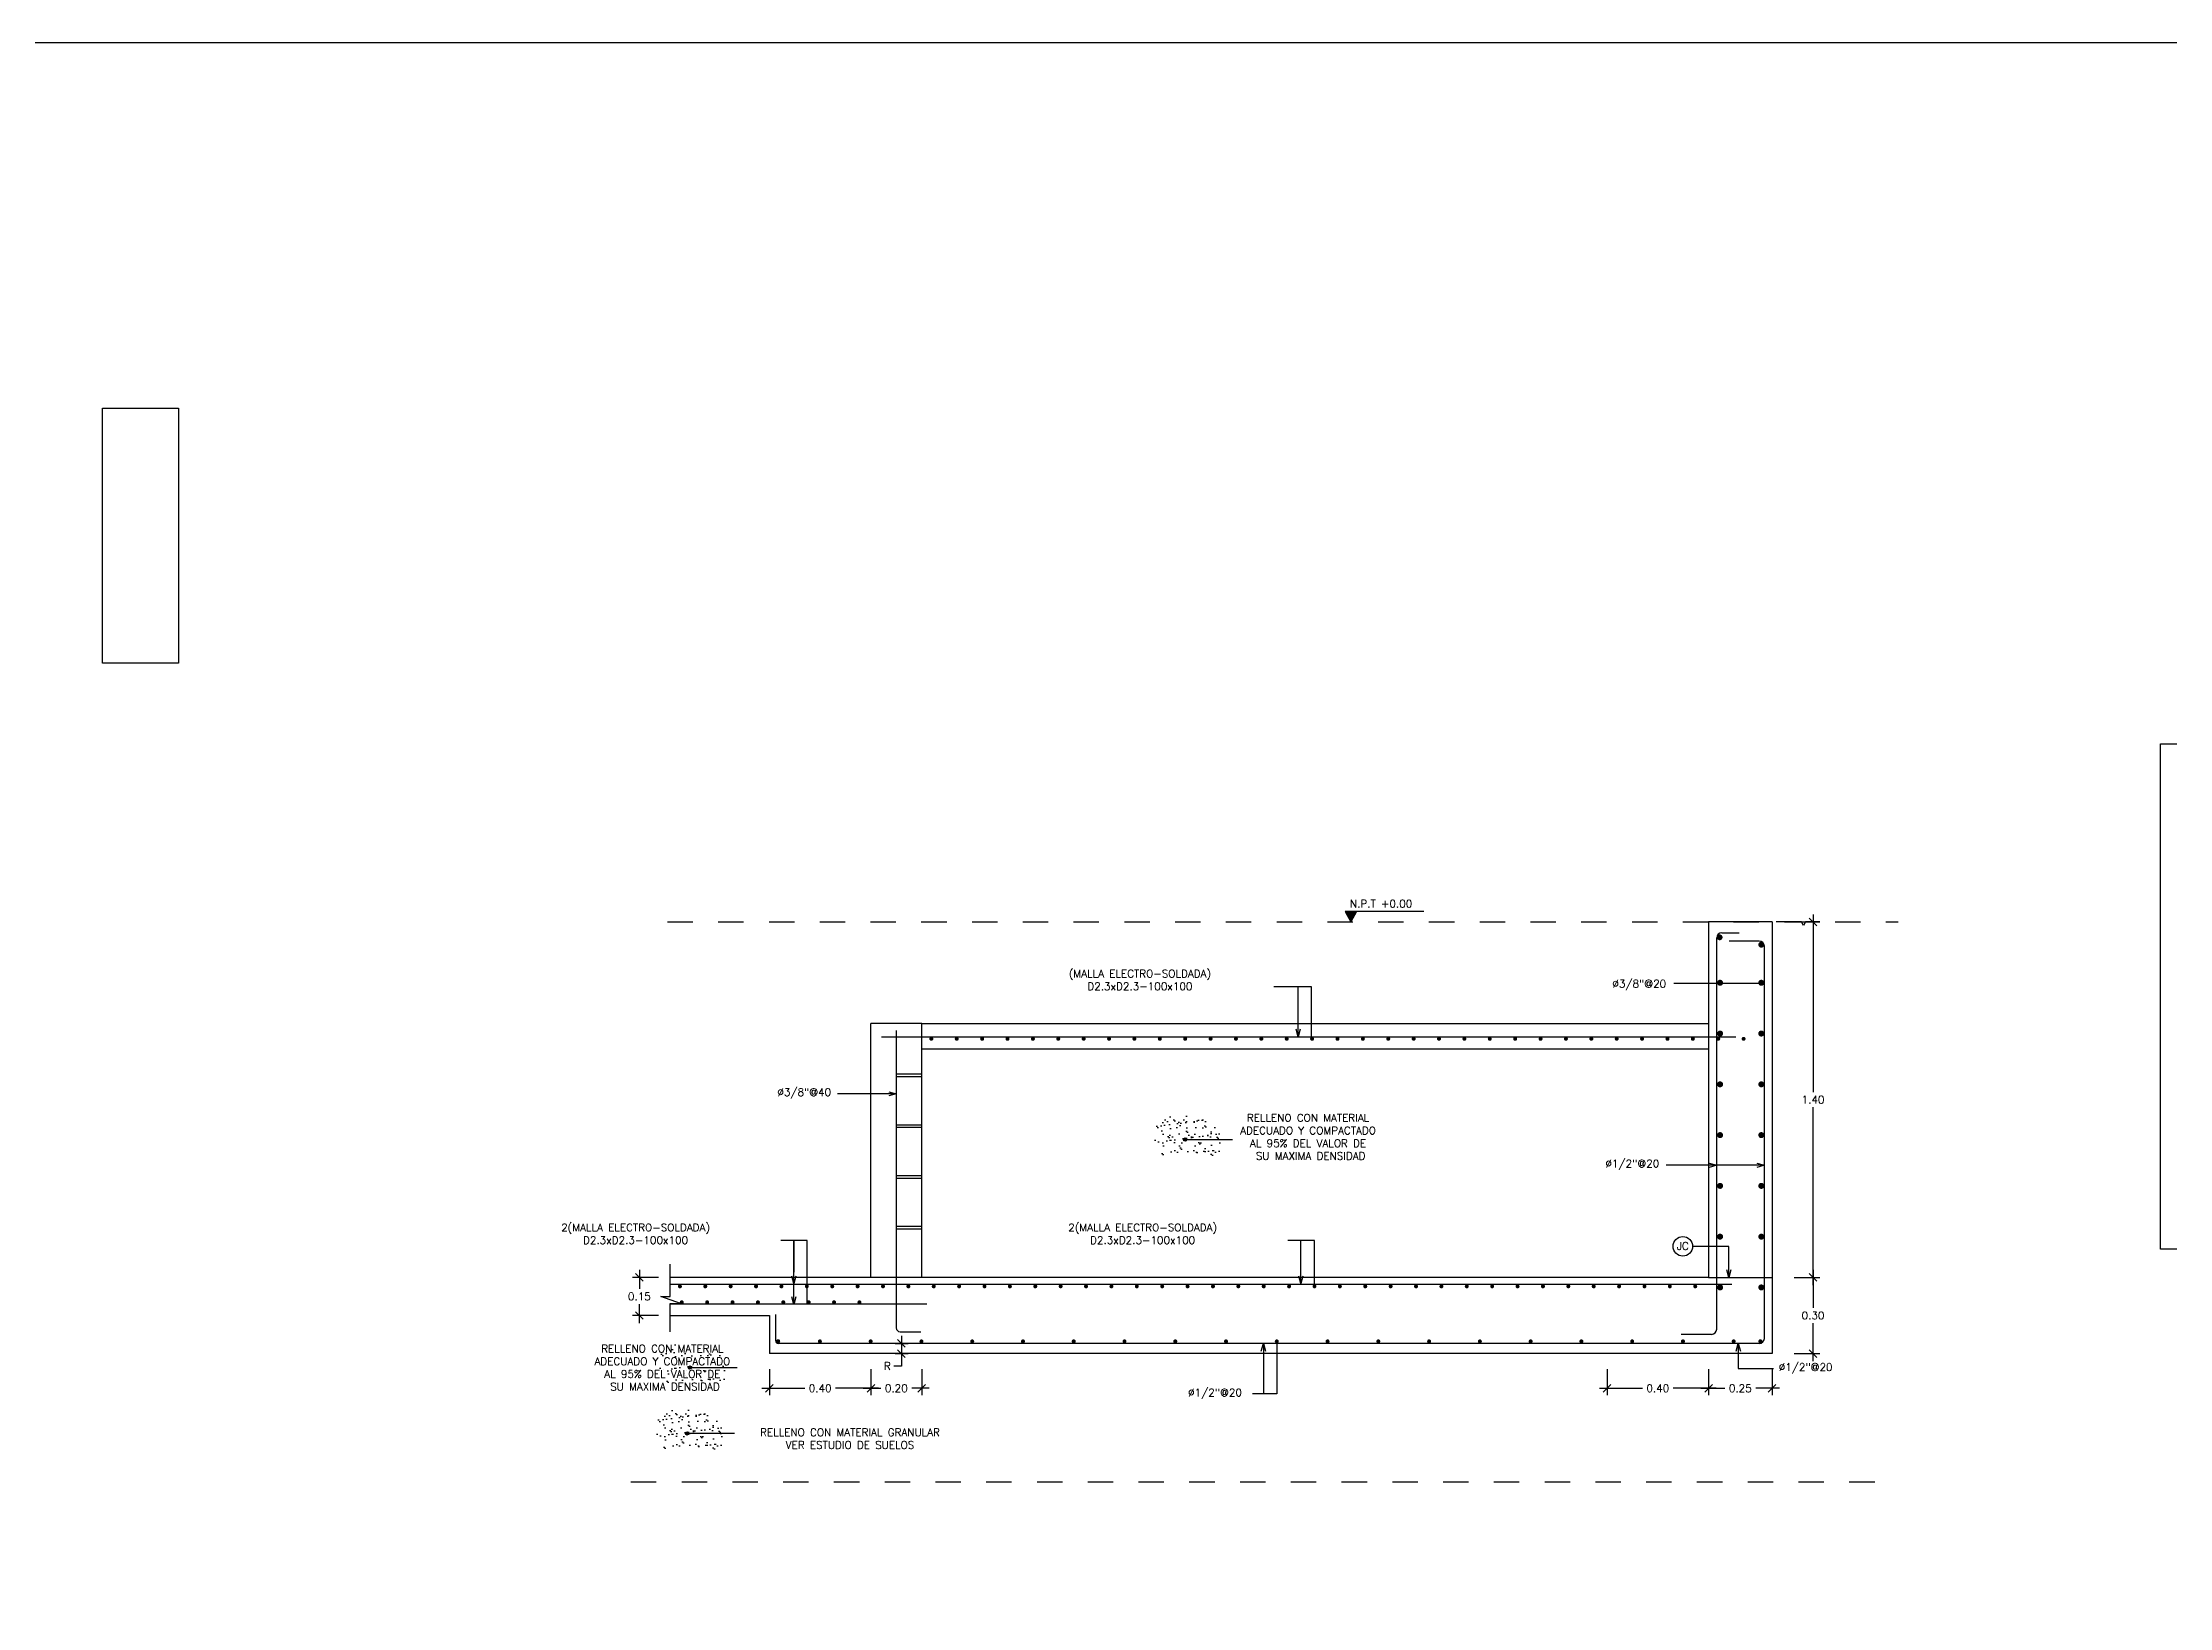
# Model space of a CAD drawing. Header units: metres. Extents: x -25 to 234, y -25 to 53.
# Drawn here: x 6.73 to 15.11, y -16.38 to -10.22 of the extents above; entities that cross this region are included whole.
import ezdxf

# ---------------------------------------------------------------- set-up
doc = ezdxf.new("R2010")
doc.units = ezdxf.units.M
doc.header["$LTSCALE"] = 0.1
doc.header["$MEASUREMENT"] = 0
doc.header["$PDMODE"] = 66
doc.linetypes.add('CONTINUA', pattern=[0])
doc.linetypes.add('HIDDEN2', pattern=[4.7625, 3.175, -1.5875])
for name, color, linetype in [('001-DIMTEXTO', 4, 'Continuous'), ('ACERO', 5, 'Continuous'), ('BORDES', 7, 'Continuous'), ('DETALLE', 3, 'Continuous'), ('DIMTEXTO', 4, 'Continuous'), ('DIMZAPATA', 4, 'Continuous'), ('HATCH', 8, 'Continuous'), ('HATCH COL', 8, 'Continuous'), ('MURO', 7, 'Continuous'), ('XREF1$0$MUROS', 1, 'Continuous')]:
    doc.layers.add(name, color=color, linetype=linetype)
doc.layers.add('V', color=2, linetype='Continuous', lineweight=9)
doc.styles.add('SMPLEX', font='simplex.shx')
doc.dimstyles.new('D-15', dxfattribs={"dimscale": 0.15, "dimtxt": 0.2, "dimasz": 0.2, "dimexe": 0.18, "dimexo": 0.2, "dimgap": 0.1, "dimtad": 0, "dimtih": 1, "dimtoh": 1, "dimzin": 0, "dimdsep": 46, "dimtxsty": 'SMPLEX', "dimblk": 'OBLIQUE', "dimcen": 0.09, "dimdle": 0.2, "dimclrd": 4, "dimclre": 4, "dimclrt": 4, "dimadec": 0, "dimazin": 0, "dimtfac": 1, "dimtofl": 0, "dimtmove": 0, "dimatfit": 3, "dimldrblk": 'OPEN30', "dimfxl": 0.5, "dimfxlon": 1, "dimtolj": 1, "dimtzin": 0, "dimarcsym": 0})

# ---------------------------------------------------------------- blocks, each defined once
blk = doc.blocks.new('_Oblique')
at = {"color": 0, "linetype": 'ByBlock', "lineweight": -2}
blk.add_line((-0.5, -0.5), (0.5, 0.5), dxfattribs=at)
blk = doc.blocks.new('_Open30')
at = {"layer": 'DIMTEXTO', "color": 0, "lineweight": -2}
for p, q in [((-1, 0.27), (0, 0)), ((0, 0), (-1, -0.27)), ((0, 0), (-1, 0))]:
    blk.add_line(p, q, dxfattribs=at)
blk = doc.blocks.new('*D234')
at = {"layer": 'Defpoints', "color": 0, "transparency": 16777216}
for p in [(9.993, -15.0839), (9.593, -15.3839), (9.993, -15.5207)]:
    blk.add_point(p, dxfattribs=at)
at = {"layer": 'DIMTEXTO', "color": 4, "lineweight": -2, "transparency": 16777216}
for p, q in [((9.593, -15.4457), (9.593, -15.5477)), ((9.993, -15.4457), (9.993, -15.5477)), ((9.563, -15.5207), (9.7323, -15.5207)), ((10.023, -15.5207), (9.8537, -15.5207))]:
    blk.add_line(p, q, dxfattribs=at)
at = {"layer": 'DIMTEXTO', "color": 4, "lineweight": -2, "transparency": 16777216, "xscale": 0.03, "yscale": 0.03, "zscale": 0.03, "rotation": 180}
blk.add_blockref('_Oblique', (9.593, -15.5207), dxfattribs=at)
at = {"layer": 'DIMTEXTO', "color": 4, "lineweight": -2, "transparency": 16777216, "xscale": 0.03, "yscale": 0.03, "zscale": 0.03}
blk.add_blockref('_Oblique', (9.993, -15.5207), dxfattribs=at)
at = {"layer": 'DIMTEXTO', "color": 4, "transparency": 16777216, "insert": (9.793, -15.5207), "char_height": 0.03, "attachment_point": 5, "style": 'SMPLEX'}
blk.add_mtext('\\A1;0.40', dxfattribs=at)
blk = doc.blocks.new('*D235')
at = {"layer": 'Defpoints', "color": 0, "linetype": 'CONTINUA', "transparency": 16777216}
for p in [(13.293, -15.3839), (13.543, -15.3839), (13.543, -15.5207)]:
    blk.add_point(p, dxfattribs=at)
at = {"layer": 'DIMTEXTO', "color": 4, "linetype": 'CONTINUA', "lineweight": -2, "transparency": 16777216}
for p, q in [((13.293, -15.4457), (13.293, -15.5477)), ((13.543, -15.4457), (13.543, -15.5477)), ((13.263, -15.5207), (13.3573, -15.5207)), ((13.573, -15.5207), (13.4787, -15.5207))]:
    blk.add_line(p, q, dxfattribs=at)
at = {"layer": 'DIMTEXTO', "color": 4, "linetype": 'CONTINUA', "lineweight": -2, "transparency": 16777216, "xscale": 0.03, "yscale": 0.03, "zscale": 0.03, "rotation": 180}
blk.add_blockref('_Oblique', (13.293, -15.5207), dxfattribs=at)
at = {"layer": 'DIMTEXTO', "color": 4, "linetype": 'CONTINUA', "lineweight": -2, "transparency": 16777216, "xscale": 0.03, "yscale": 0.03, "zscale": 0.03}
blk.add_blockref('_Oblique', (13.543, -15.5207), dxfattribs=at)
at = {"layer": 'DIMTEXTO', "color": 4, "linetype": 'CONTINUA', "transparency": 16777216, "insert": (13.418, -15.5207), "char_height": 0.03, "attachment_point": 5, "style": 'SMPLEX'}
blk.add_mtext('\\A1;0.25', dxfattribs=at)
blk = doc.blocks.new('*D236')
at = {"layer": 'Defpoints', "color": 0, "transparency": 16777216}
for p in [(10.0585, -15.3441), (10.0585, -15.3839), (10.1131, -15.3839)]:
    blk.add_point(p, dxfattribs=at)
at = {"layer": 'DIMTEXTO', "color": 4, "lineweight": -2, "transparency": 16777216}
for p, q in [((10.1131, -15.3141), (10.1131, -15.3839)), ((10.0885, -15.3441), (10.1401, -15.3441)), ((10.0885, -15.3839), (10.1401, -15.3839)), ((10.1131, -15.3839), (10.1131, -15.4332)), ((10.1131, -15.4332), (10.0831, -15.4332))]:
    blk.add_line(p, q, dxfattribs=at)
at = {"layer": 'DIMTEXTO', "color": 4, "lineweight": -2, "transparency": 16777216, "xscale": 0.03, "yscale": 0.03, "zscale": 0.03}
for p, rotation in [((10.1131, -15.3441), 90), ((10.1131, -15.3839), 270)]:
    blk.add_blockref('_Oblique', p, dxfattribs=dict(at, rotation=rotation))
at = {"layer": 'DIMTEXTO', "color": 4, "transparency": 16777216, "insert": (10.0581, -15.4332), "char_height": 0.03, "attachment_point": 5, "style": 'SMPLEX'}
blk.add_mtext('\\A1;R', dxfattribs=at)
blk = doc.blocks.new('*D237')
at = {"layer": 'Defpoints', "color": 0, "linetype": 'CONTINUA', "transparency": 16777216}
for p in [(9.567, -15.0839), (13.7047, -15.0839), (9.567, -15.3839)]:
    blk.add_point(p, dxfattribs=at)
at = {"layer": 'DIMTEXTO', "color": 4, "linetype": 'CONTINUA', "lineweight": -2, "transparency": 16777216}
for p, q in [((13.7047, -15.0539), (13.7047, -15.2039)), ((13.6297, -15.0839), (13.7317, -15.0839)), ((13.7047, -15.4139), (13.7047, -15.2639)), ((13.6297, -15.3839), (13.7317, -15.3839))]:
    blk.add_line(p, q, dxfattribs=at)
at = {"layer": 'DIMTEXTO', "color": 4, "linetype": 'CONTINUA', "lineweight": -2, "transparency": 16777216, "xscale": 0.03, "yscale": 0.03, "zscale": 0.03}
for p, rotation in [((13.7047, -15.0839), 90), ((13.7047, -15.3839), 270)]:
    blk.add_blockref('_Oblique', p, dxfattribs=dict(at, rotation=rotation))
at = {"layer": 'DIMTEXTO', "color": 4, "linetype": 'CONTINUA', "transparency": 16777216, "insert": (13.7047, -15.2339), "char_height": 0.03, "attachment_point": 5, "style": 'SMPLEX'}
blk.add_mtext('\\A1;0.30', dxfattribs=at)
blk = doc.blocks.new('*D238')
at = {"layer": 'Defpoints', "color": 0, "linetype": 'CONTINUA', "transparency": 16777216}
for p in [(13.543, -13.6839), (13.7047, -13.6839), (9.567, -15.0839)]:
    blk.add_point(p, dxfattribs=at)
at = {"layer": 'DIMTEXTO', "color": 4, "linetype": 'CONTINUA', "lineweight": -2, "transparency": 16777216}
for p, q in [((13.7047, -13.6539), (13.7047, -14.3539)), ((13.6297, -13.6839), (13.7317, -13.6839)), ((13.7047, -15.1139), (13.7047, -14.4139)), ((13.6297, -15.0839), (13.7317, -15.0839))]:
    blk.add_line(p, q, dxfattribs=at)
at = {"layer": 'DIMTEXTO', "color": 4, "linetype": 'CONTINUA', "lineweight": -2, "transparency": 16777216, "xscale": 0.03, "yscale": 0.03, "zscale": 0.03}
for p, rotation in [((13.7047, -13.6839), 90), ((13.7047, -15.0839), 270)]:
    blk.add_blockref('_Oblique', p, dxfattribs=dict(at, rotation=rotation))
at = {"layer": 'DIMTEXTO', "color": 4, "linetype": 'CONTINUA', "transparency": 16777216, "insert": (13.7047, -14.3839), "char_height": 0.03, "attachment_point": 5, "style": 'SMPLEX'}
blk.add_mtext('\\A1;1.40', dxfattribs=at)
blk = doc.blocks.new('*U227')
at = {"layer": 'ACERO'}
for points, const_width in [([(-0.0039, 0.0005, 1), (0.0039, 0.0005, 1)], 0.0078), ([(-0.002, -0.0024, 1), (0.002, -0.0024, 1)], 0.004)]:
    blk.add_lwpolyline(points, format="xyb", close=True, dxfattribs=dict(at, const_width=const_width))
blk = doc.blocks.new('*U228')
at = {"layer": 'V', "color": 0, "linetype": 'ByBlock', "lineweight": -2}
for p in [(0, 0), (0.1, 0), (0.2, 0), (0.3, 0), (0.4, 0), (0.5, 0), (0.6, 0), (0.7, 0)]:
    blk.add_blockref('*U227', p, dxfattribs=at)
at = {"layer": 'V', "color": 0, "linetype": 'ByBlock', "lineweight": -2, "transparency": 16777216}
for p in [(0.8, 0), (0.9, 0), (1, 0), (1.1, 0), (1.2, 0), (1.3, 0), (1.4, 0), (1.5, 0), (1.6, 0), (1.7, 0), (1.8, 0), (1.9, 0), (2, 0), (2.1, 0), (2.2, 0), (2.3, 0), (2.4, 0), (2.5, 0), (2.6, 0), (2.7, 0), (2.8, 0), (2.9, 0), (3, 0), (3.1, 0), (3.2, 0), (3.3, 0), (3.4, 0), (3.5, 0), (3.6, 0), (3.7, 0), (3.8, 0), (3.9, 0), (4, 0), (4.1, 0)]:
    blk.add_blockref('*U227', p, dxfattribs=at)
blk = doc.blocks.new('*U219')
at = {"layer": 'ACERO'}
for points, const_width in [([(-0.0039, -0.0005, -1), (0.0039, -0.0005, -1)], 0.0078), ([(-0.002, 0.0024, -1), (0.002, 0.0024, -1)], 0.004)]:
    blk.add_lwpolyline(points, format="xyb", close=True, dxfattribs=dict(at, const_width=const_width))
blk = doc.blocks.new('*U220')
at = {"layer": 'V', "color": 0, "linetype": 'ByBlock', "lineweight": -2}
for p in [(0, 0), (0.1, 0), (0.2, 0), (0.3, 0), (0.4, 0), (0.5, 0), (0.6, 0), (0.7, 0)]:
    blk.add_blockref('*U219', p, dxfattribs=at)
blk = doc.blocks.new('*D240')
at = {"layer": 'Defpoints', "color": 0, "linetype": 'CONTINUA', "transparency": 16777216}
for p in [(9.0809, -15.0839), (9.2024, -15.0839), (9.2024, -15.2339)]:
    blk.add_point(p, dxfattribs=at)
at = {"layer": 'DIMTEXTO', "color": 4, "linetype": 'CONTINUA', "lineweight": -2, "transparency": 16777216}
for p, q in [((9.0809, -15.0539), (9.0809, -15.1289)), ((9.1559, -15.0839), (9.0539, -15.0839)), ((9.1559, -15.2339), (9.0539, -15.2339)), ((9.0809, -15.2639), (9.0809, -15.1889))]:
    blk.add_line(p, q, dxfattribs=at)
at = {"layer": 'DIMTEXTO', "color": 4, "linetype": 'CONTINUA', "lineweight": -2, "transparency": 16777216, "xscale": 0.03, "yscale": 0.03, "zscale": 0.03}
for p, rotation in [((9.0809, -15.0839), 90), ((9.0809, -15.2339), 270)]:
    blk.add_blockref('_Oblique', p, dxfattribs=dict(at, rotation=rotation))
at = {"layer": 'DIMTEXTO', "color": 4, "linetype": 'CONTINUA', "transparency": 16777216, "insert": (9.0809, -15.1589), "char_height": 0.03, "attachment_point": 5, "style": 'SMPLEX'}
blk.add_mtext('\\A1;0.15', dxfattribs=at)
blk = doc.blocks.new('*U225')
at = {"layer": 'ACERO', "const_width": 0.0119}
for points in [[(-0.0753, 0, -1), (-0.0871, 0, -1)], [(0.0871, 0, -1), (0.0753, 0, -1)]]:
    blk.add_lwpolyline(points, format="xyb", close=True, dxfattribs=at)
blk = doc.blocks.new('*U226')
at = {"layer": 'DIMZAPATA', "color": 0, "linetype": 'ByBlock', "lineweight": -2, "transparency": 16777216}
for p in [(0, 1), (0, 0.8), (0, 0.6), (0, 0.4), (0, 0.2), (0, 0)]:
    blk.add_blockref('*U225', p, dxfattribs=at)
blk = doc.blocks.new('*U221')
at = {"layer": 'ACERO', "const_width": 0.0078}
blk.add_lwpolyline([(-0.0039, 0, 1), (0.0039, 0, 1)], format="xyb", close=True, dxfattribs=at)
blk = doc.blocks.new('*U222')
at = {"layer": 'DIMZAPATA', "color": 0, "linetype": 'ByBlock', "lineweight": -2, "transparency": 16777216}
for p in [(0, 0), (0.2, 0), (0.4, 0), (0.6, 0), (0.8, 0), (1, 0), (1.2, 0), (1.4, 0), (1.6, 0), (1.8, 0), (2, 0), (2.2, 0), (2.4, 0), (2.6, 0), (2.8, 0), (3, 0), (3.2, 0), (3.4, 0), (3.6, 0)]:
    blk.add_blockref('*U221', p, dxfattribs=at)
blk = doc.blocks.new('*D242')
at = {"layer": 'Defpoints', "color": 0, "linetype": 'CONTINUA', "transparency": 16777216}
for p in [(9.993, -15.0839), (10.193, -15.0839), (10.193, -15.5207)]:
    blk.add_point(p, dxfattribs=at)
at = {"layer": 'DIMTEXTO', "color": 4, "linetype": 'CONTINUA', "lineweight": -2, "transparency": 16777216}
for p, q in [((9.993, -15.4457), (9.993, -15.5477)), ((10.193, -15.4457), (10.193, -15.5477)), ((9.963, -15.5207), (10.0323, -15.5207)), ((10.223, -15.5207), (10.1537, -15.5207))]:
    blk.add_line(p, q, dxfattribs=at)
at = {"layer": 'DIMTEXTO', "color": 4, "linetype": 'CONTINUA', "lineweight": -2, "transparency": 16777216, "xscale": 0.03, "yscale": 0.03, "zscale": 0.03, "rotation": 180}
blk.add_blockref('_Oblique', (9.993, -15.5207), dxfattribs=at)
at = {"layer": 'DIMTEXTO', "color": 4, "linetype": 'CONTINUA', "lineweight": -2, "transparency": 16777216, "xscale": 0.03, "yscale": 0.03, "zscale": 0.03}
blk.add_blockref('_Oblique', (10.193, -15.5207), dxfattribs=at)
at = {"layer": 'DIMTEXTO', "color": 4, "linetype": 'CONTINUA', "transparency": 16777216, "insert": (10.093, -15.5207), "char_height": 0.03, "attachment_point": 5, "style": 'SMPLEX'}
blk.add_mtext('\\A1;0.20', dxfattribs=at)
blk = doc.blocks.new('*D243')
at = {"layer": 'Defpoints', "color": 0, "transparency": 16777216}
for p in [(13.293, -15.0839), (12.893, -15.3839), (13.293, -15.5207)]:
    blk.add_point(p, dxfattribs=at)
at = {"layer": 'DIMTEXTO', "color": 4, "lineweight": -2, "transparency": 16777216}
for p, q in [((12.893, -15.4457), (12.893, -15.5477)), ((13.293, -15.4457), (13.293, -15.5477)), ((12.863, -15.5207), (13.0323, -15.5207)), ((13.323, -15.5207), (13.1537, -15.5207))]:
    blk.add_line(p, q, dxfattribs=at)
at = {"layer": 'DIMTEXTO', "color": 4, "lineweight": -2, "transparency": 16777216, "xscale": 0.03, "yscale": 0.03, "zscale": 0.03, "rotation": 180}
blk.add_blockref('_Oblique', (12.893, -15.5207), dxfattribs=at)
at = {"layer": 'DIMTEXTO', "color": 4, "lineweight": -2, "transparency": 16777216, "xscale": 0.03, "yscale": 0.03, "zscale": 0.03}
blk.add_blockref('_Oblique', (13.293, -15.5207), dxfattribs=at)
at = {"layer": 'DIMTEXTO', "color": 4, "transparency": 16777216, "insert": (13.093, -15.5207), "char_height": 0.03, "attachment_point": 5, "style": 'SMPLEX'}
blk.add_mtext('\\A1;0.40', dxfattribs=at)
blk = doc.blocks.new('*U244')
at = {"layer": 'ACERO'}
for points, const_width in [([(-0.0039, 0.0005, 1), (0.0039, 0.0005, 1)], 0.0078), ([(-0.002, -0.0024, 1), (0.002, -0.0024, 1)], 0.004)]:
    blk.add_lwpolyline(points, format="xyb", close=True, dxfattribs=dict(at, const_width=const_width))
blk = doc.blocks.new('*U245')
at = {"layer": 'V', "color": 0, "linetype": 'ByBlock', "lineweight": -2}
for p in [(0, 0), (0.1, 0), (0.2, 0), (0.3, 0), (0.4, 0), (0.5, 0), (0.6, 0), (0.7, 0)]:
    blk.add_blockref('*U244', p, dxfattribs=at)
at = {"layer": 'V', "color": 0, "linetype": 'ByBlock', "lineweight": -2, "transparency": 16777216}
for p in [(0.8, 0), (0.9, 0), (1, 0), (1.1, 0), (1.2, 0), (1.3, 0), (1.4, 0), (1.5, 0), (1.6, 0), (1.7, 0), (1.8, 0), (1.9, 0), (2, 0), (2.1, 0), (2.2, 0), (2.3, 0), (2.4, 0), (2.5, 0), (2.6, 0), (2.7, 0), (2.8, 0), (2.9, 0), (3, 0), (3.1, 0), (3.2, 0)]:
    blk.add_blockref('*U244', p, dxfattribs=at)

msp = doc.modelspace()

# ---------------------------------------------------------------- hatches: boundary and pattern name
at = {"layer": 'DIMTEXTO'}
msp.add_hatch(color=256, dxfattribs=at).paths.add_polyline_path([(11.8618, -13.6429), (11.9058, -13.6429), (11.8838, -13.6839)])
at = {"layer": 'HATCH', "ltscale": 0.08}
h = msp.add_hatch(dxfattribs=at)
h.set_pattern_fill('AR-SAND', color=1, scale=0.024, style=0)
h.set_pattern_definition([(37.5, (269.174327, -212.91726), (-0.0015118406, 0.0462437705), [0, -0.03648, 0, -0.0408, 0, -0.039]), (7.5, (269.174327, -212.91726), (0.042474641, 0.067731506), [0, -0.01968, 0, -0.03288, 0, -0.0126]), (327.5, (269.144807, -212.91726), (0.0747394047, 0.0001358173), [0, -0.012, 0, -0.0432, 0, -0.0564]), (317.5, (269.144807, -212.91726), (0.072147039, 0.021064214), [0, -0.006, 0, -0.02832, 0, -0.0324])])
edge = h.paths.add_edge_path()
edge.add_spline(control_points=[(11.3492, -14.4854), (11.3153, -14.4603), (11.2429, -14.4398), (11.1344, -14.4465), (11.0962, -14.528), (11.1369, -14.6314), (11.2409, -14.5614), (11.3678, -14.6428), (11.3796, -14.5346), (11.3642, -14.4964), (11.3492, -14.4854)], knot_values=[0, 0, 0, 0, 0.158153, 0.279545, 0.355017, 0.472373, 0.561887, 0.743312, 0.819286, 0.889123, 0.889123, 0.889123, 0.889123], degree=3, periodic=0)
for points in [[(11.224, -14.5412, -1), (11.2373, -14.5412, -1)], [(9.2736, -15.4391, -1), (9.2868, -15.4391, -1)], [(9.262, -15.6986, -1), (9.2753, -15.6986, -1)]]:
    msp.add_hatch(color=1, dxfattribs=at).paths.add_polyline_path(points)
h = msp.add_hatch(dxfattribs=at)
h.set_pattern_fill('AR-SAND', color=1, scale=0.024, style=0)
h.set_pattern_definition([(37.5, (267.223884, -213.815117), (-0.0015118406, 0.0462437705), [0, -0.03648, 0, -0.0408, 0, -0.039]), (7.5, (267.223884, -213.815117), (0.042474641, 0.067731506), [0, -0.01968, 0, -0.03288, 0, -0.0126]), (327.5, (267.194364, -213.815117), (0.0747394047, 0.0001358173), [0, -0.012, 0, -0.0432, 0, -0.0564]), (317.5, (267.194364, -213.815117), (0.072147039, 0.021064214), [0, -0.006, 0, -0.02832, 0, -0.0324])])
edge = h.paths.add_edge_path()
edge.add_spline(control_points=[(9.3988, -15.3832), (9.3648, -15.3582), (9.2924, -15.3377), (9.184, -15.3443), (9.1458, -15.4259), (9.1865, -15.5293), (9.2904, -15.4593), (9.4174, -15.5406), (9.4292, -15.4325), (9.4138, -15.3942), (9.3988, -15.3832)], knot_values=[0, 0, 0, 0, 0.158153, 0.279545, 0.355017, 0.472373, 0.561887, 0.743312, 0.819286, 0.889123, 0.889123, 0.889123, 0.889123], degree=3, periodic=0)
h = msp.add_hatch(dxfattribs=at)
h.set_pattern_fill('AR-SAND', color=1, scale=0.024, style=0)
h.set_pattern_definition([(37.5, (267.21232, -214.074685), (-0.0015118406, 0.0462437705), [0, -0.03648, 0, -0.0408, 0, -0.039]), (7.5, (267.21232, -214.074685), (0.042474641, 0.067731506), [0, -0.01968, 0, -0.03288, 0, -0.0126]), (327.5, (267.1828, -214.074685), (0.0747394047, 0.0001358173), [0, -0.012, 0, -0.0432, 0, -0.0564]), (317.5, (267.1828, -214.074685), (0.072147039, 0.021064214), [0, -0.006, 0, -0.02832, 0, -0.0324])])
edge = h.paths.add_edge_path()
edge.add_spline(control_points=[(9.3872, -15.6428), (9.3533, -15.6178), (9.2809, -15.5973), (9.1724, -15.6039), (9.1342, -15.6855), (9.1749, -15.7889), (9.2789, -15.7188), (9.4058, -15.8002), (9.4176, -15.6921), (9.4022, -15.6538), (9.3872, -15.6428)], knot_values=[0, 0, 0, 0, 0.158153, 0.279545, 0.355017, 0.472373, 0.561887, 0.743312, 0.819286, 0.889123, 0.889123, 0.889123, 0.889123], degree=3, periodic=0)
at = {"layer": 'HATCH COL'}
h = msp.add_hatch(dxfattribs=at)
h.set_pattern_fill('ANGLE', color=256)
h.set_pattern_definition([(0, (-4.771, 19.028), (0, 6.985), [5.08, -1.905]), (90, (-4.771, 19.028), (-6.985, 4e-16), [5.08, -1.905])])
h.paths.add_polyline_path([(7.7666, -14.9088), (7.5716, -14.9088), (7.5716, -15.6634), (7.7666, -15.6634)])

# ---------------------------------------------------------------- linework, layer by layer
at = {"color": 6}
msp.add_lwpolyline([(15.073, -12.9822), (19.5491, -12.9822), (19.5491, -14.9724), (15.073, -14.9724)], close=True, dxfattribs=at)
at = {"color": 4}
msp.add_lwpolyline([(11.5927, -15.333), (11.5927, -15.5427)], dxfattribs=at)
at = {"layer": '001-DIMTEXTO', "linetype": 'CONTINUA'}
msp.add_lwpolyline([(6.9651, -11.6605), (7.2651, -11.6605), (7.2651, -12.6651), (6.9651, -12.6651)], close=True, dxfattribs=at)
at = {"layer": 'ACERO'}
for p, q in [((13.3451, -13.7261), (13.4139, -13.7261)), ((13.3251, -15.2882), (13.3251, -13.7461)), ((13.4929, -13.7595, 20.5), (13.374, -13.7595, 20.5)), ((13.5129, -15.3241), (13.5129, -13.7795, 0.0491)), ((10.0351, -14.1363), (13.4006, -14.1363)), ((10.093, -14.1116), (10.093, -15.0839)), ((13.3843, -15.1113), (9.2024, -15.1113)), ((10.093, -15.0839), (10.093, -15.2829)), ((10.2135, -15.1897), (9.2024, -15.1897)), ((9.618, -15.3341), (9.618, -15.2301)), ((10.108, -15.2979), (10.1895, -15.2979)), ((13.3051, -15.3082), (13.1845, -15.3082)), ((13.4929, -15.3441), (9.628, -15.3441))]:
    msp.add_line(p, q, dxfattribs=at)
for points, const_width in [([(13.3424, -13.7444, -1), (13.331, -13.7444, -1)], 0.0114), ([(13.5067, -13.7734, -1), (13.4949, -13.7734, -1)], 0.0119), ([(13.3443, -15.1234, -1), (13.3324, -15.1234, -1)], 0.0119), ([(13.5067, -15.1234, -1), (13.4949, -15.1234, -1)], 0.0119), ([(9.6238, -15.3351, 1), (9.6316, -15.3351, 1)], 0.0078), ([(13.4931, -15.3353, 1), (13.5009, -15.3353, 1)], 0.0078), ([(9.6233, -15.3387, 1), (9.6273, -15.3387, 1)], 0.004)]:
    msp.add_lwpolyline(points, format="xyb", close=True, dxfattribs=dict(at, const_width=const_width))
for centre, radius, start, end in [((13.3451, -13.7461), 0.02, 90, 180), ((13.4929, -13.7795, 20.5), 0.02, 360, 90), ((9.628, -15.3341), 0.01, 180, 270), ((10.108, -15.2829), 0.015, 180, 270), ((13.3051, -15.2882), 0.02, 270, 0), ((13.4929, -15.3241), 0.02, 270, 0)]:
    msp.add_arc(centre, radius, start, end, dxfattribs=at)
at = {"layer": 'BORDES', "color": 1}
for p, q in [((13.293, -13.6839), (13.293, -15.0839)), ((13.543, -13.6839), (13.293, -13.6839)), ((13.543, -13.6839), (13.543, -15.3839)), ((10.193, -14.0839), (9.993, -14.0839)), ((9.993, -15.0839), (9.993, -14.0839)), ((10.193, -15.0839), (10.193, -14.0839)), ((10.193, -14.0839), (13.293, -14.0839)), ((10.193, -14.1839), (13.293, -14.1839)), ((13.293, -15.0839), (9.2024, -15.0839)), ((9.2024, -15.2339), (9.593, -15.2339)), ((9.593, -15.2339), (9.593, -15.3839)), ((13.543, -15.3839), (9.593, -15.3839))]:
    msp.add_line(p, q, dxfattribs=at)
at = {"layer": 'BORDES', "color": 4, "linetype": 'Continuous'}
for p, q in [((11.23, -14.5406), (11.4169, -14.5406)), ((9.2796, -15.4385), (9.4665, -15.4385)), ((9.268, -15.698), (9.4549, -15.698))]:
    msp.add_line(p, q, dxfattribs=at)
at = {"layer": 'BORDES', "color": 8, "linetype": 'CONTINUA', "ltscale": 0.03}
msp.add_line((13.293, -15.0839), (13.543, -15.0839), dxfattribs=at)
at = {"layer": 'DETALLE', "color": 8}
msp.add_lwpolyline([(13.7307, -13.6839), (13.675, -13.6839), (13.6672, -13.6974), (13.6594, -13.6839), (13.5594, -13.6839)], dxfattribs=at)
at = {"layer": 'DETALLE', "color": 3}
msp.add_lwpolyline([(9.2024, -15.2983), (9.2024, -15.1866), (9.2426, -15.1866), (9.1657, -15.1587), (9.2024, -15.1587), (9.2024, -15.0323)], dxfattribs=at)
at = {"layer": 'DIMTEXTO'}
for p, q in [((12.1719, -13.6429), (11.8618, -13.6429)), ((11.8618, -13.6429), (11.8838, -13.6839)), ((11.9058, -13.6429), (11.8838, -13.6839))]:
    msp.add_line(p, q, dxfattribs=at)
at = {"layer": 'DIMTEXTO', "color": 4, "lineweight": -3, "ltscale": 0.05}
msp.add_line((13.5008, -13.9269), (13.1558, -13.9269), dxfattribs=at)
at = {"layer": 'DIMTEXTO', "color": 1}
msp.add_circle((13.1917, -14.9616), 0.0386, dxfattribs=at)
at = {"layer": 'DIMZAPATA', "linetype": 'CONTINUA'}
msp.add_line((11.5927, -15.5427), (11.4962, -15.5427), dxfattribs=at)
msp.add_lwpolyline([(-5.4557, -10.2199), (23.1199, -10.2199), (23.1199, -25.0642), (-5.4557, -25.0642)], close=True, dxfattribs=at)
at = {"layer": 'DIMZAPATA', "linetype": 'Continuous'}
for points in [[(11.7293, -14.1479), (11.7293, -13.9391), (11.5808, -13.9391)], [(9.7423, -15.1899), (9.7423, -14.9391), (9.6378, -14.9391)], [(11.74, -15.124), (11.74, -14.9391), (11.6355, -14.9391)]]:
    msp.add_lwpolyline(points, dxfattribs=at)
at = {"layer": 'HATCH', "color": 1, "ltscale": 0.08}
for centre in [(11.2307, -14.5412), (9.2802, -15.4391), (9.2686, -15.6986)]:
    msp.add_circle(centre, 0.00661, dxfattribs=at)
at = {"layer": 'MURO', "color": 6, "linetype": 'HIDDEN2', "ltscale": 0.0025}
msp.add_line((9.0474, -15.8886), (14.0399, -15.8886), dxfattribs=at)
at = {"layer": 'XREF1$0$MUROS', "color": 8, "linetype": 'HIDDEN2', "ltscale": 0.001}
for p, q in [((9.1915, -13.6839), (14.0398, -13.6839)), ((10.193, -14.2839), (9.993, -14.2839)), ((10.193, -14.2939), (9.993, -14.2939)), ((10.193, -14.4839), (9.993, -14.4839)), ((10.193, -14.4939), (9.993, -14.4939)), ((10.193, -14.6839), (9.993, -14.6839)), ((10.193, -14.6939), (9.993, -14.6939)), ((10.193, -14.8839), (9.993, -14.8839)), ((10.193, -14.8939), (9.993, -14.8939))]:
    msp.add_line(p, q, dxfattribs=at)

# ---------------------------------------------------------------- block references
at = {"layer": 'DIMZAPATA', "linetype": 'CONTINUA'}
for name, p in [('*U226', (13.4196, -14.9234)), ('*U222', (9.792, -15.3358))]:
    msp.add_blockref(name, p, dxfattribs=at)
at = {"layer": 'V', "linetype": 'CONTINUA'}
for name, p in [('*U245', (10.2311, -14.1447)), ('*U228', (9.2405, -15.1197)), ('*U220', (9.2478, -15.1813))]:
    msp.add_blockref(name, p, dxfattribs=at)

# ---------------------------------------------------------------- texts
at = {"color": 4, "char_height": 0.03, "attachment_point": 5, "style": 'SMPLEX'}
for s, insert in [('{\\fRomanS|b1|i0|c0|p2;N.P.T +0.00}', (12.0029, -13.6118)), ('%%C3/8"@20', (13.0199, -13.9321, 41)), ('%%C3/8"@40', (9.7302, -14.3594, 41)), ('RELLENO CON MATERIAL \\PADECUADO Y COMPACTADO\\PAL 95% DEL VALOR DE\\P SU MAXIMA DENSIDAD\\P ', (11.7151, -14.5554)), ('%%C1/2"@20', (12.9927, -14.6404, 41)), ('{\\Fsimplex|c177;JC}', (13.1915, -14.9602, -0.3837)), ('RELLENO CON MATERIAL \\PADECUADO Y COMPACTADO\\PAL 95% DEL VALOR DE\\P SU MAXIMA DENSIDAD\\P ', (9.1713, -15.4644)), ('{\\Fromans|c0;%%C1/2"@20}', (13.6754, -15.4422)), ('{\\Fromans|c0;%%C1/2"@20}', (11.3486, -15.5424))]:
    msp.add_mtext(s, dxfattribs=dict(at, insert=insert))
at = {"layer": 'DIMTEXTO', "color": 4, "insert": (9.9106, -15.7192), "char_height": 0.03, "attachment_point": 5, "style": 'SMPLEX'}
msp.add_mtext('RELLENO CON MATERIAL GRANULAR\\PVER ESTUDIO DE SUELOS', dxfattribs=at)
at = {"layer": 'DIMZAPATA', "color": 4, "char_height": 0.03, "attachment_point": 5, "style": 'SMPLEX'}
for s, insert in [('{\\C256;(MALLA ELECTRO-SOLDADA)\\PD2.3xD2.3-100x100}', (11.0527, -13.9124)), ('{\\C256;2(MALLA ELECTRO-SOLDADA)\\PD2.3xD2.3-100x100}', (9.0658, -14.9124)), ('{\\C256;2(MALLA ELECTRO-SOLDADA)\\PD2.3xD2.3-100x100}', (11.0635, -14.9124))]:
    msp.add_mtext(s, dxfattribs=dict(at, insert=insert))

# ---------------------------------------------------------------- dimensions: what is measured, and where the dimension line sits
at = {"layer": 'DIMTEXTO', "linetype": 'CONTINUA'}
for base, p1, p2, angle, override, picture, middle in [((13.7047, -13.6839), (9.567, -15.0839), (13.543, -13.6839), 90, {"dimtmove": 1}, '*D238', (13.7047, -14.3839)), ((10.193, -15.5207), (9.993, -15.0839), (10.193, -15.0839), 180, {"dimtmove": 1, "dimfxl": 0.5, "dimfxlon": 1}, '*D242', (10.093, -15.5207)), ((13.543, -15.5207), (13.293, -15.3839), (13.543, -15.3839), 180, {"dimtmove": 1, "dimfxl": 0.5, "dimfxlon": 1}, '*D235', (13.418, -15.5207))]:
    dim = msp.add_linear_dim(base=base, p1=p1, p2=p2, angle=angle, dimstyle='D-15', override=override, dxfattribs=at)
    dim.commit()
    dim.dimension.update_dxf_attribs({"geometry": picture, "text_midpoint": middle})
for base, p1, p2, picture, middle in [((9.0809, -15.0839), (9.2024, -15.2339), (9.2024, -15.0839), '*D240', (9.0809, -15.1589)), ((13.7047, -15.0839), (9.567, -15.3839), (9.567, -15.0839), '*D237', (13.7047, -15.2339))]:
    dim = msp.add_linear_dim(base=base, p1=p1, p2=p2, angle=90, dimstyle='D-15', dxfattribs=at)
    dim.commit()
    dim.dimension.update_dxf_attribs({"geometry": picture, "text_midpoint": middle})
at = {"layer": 'DIMTEXTO'}
for base, p1, p2, picture, middle in [((9.993, -15.5207), (9.593, -15.3839), (9.993, -15.0839), '*D234', (9.793, -15.5207)), ((13.293, -15.5207), (12.893, -15.3839), (13.293, -15.0839), '*D243', (13.093, -15.5207))]:
    dim = msp.add_linear_dim(base=base, p1=p1, p2=p2, angle=180, dimstyle='D-15', override={"dimtxsty": 'SMPLEX', "dimfxl": 0.5, "dimfxlon": 1}, dxfattribs=at)
    dim.commit()
    dim.dimension.update_dxf_attribs({"geometry": picture, "text_midpoint": middle})
dim = msp.add_linear_dim(base=(10.1131, -15.3839), p1=(10.0585, -15.3441), p2=(10.0585, -15.3839), angle=90, text='R', dimstyle='D-15', override={"dimtxsty": 'SMPLEX'}, dxfattribs=at)
dim.commit()
dim.dimension.update_dxf_attribs({"geometry": '*D236', "text_midpoint": (10.0581, -15.4332), "dimtype": 160})

# ---------------------------------------------------------------- leaders
at = {"layer": 'DIMTEXTO', "color": 4, "lineweight": -3, "ltscale": 0.05}
for points in [[(10.093, -14.3607), (9.8607, -14.3607)], [(13.3251, -14.6423, 41), (13.1257, -14.6423, 41)], [(13.5129, -14.6423, 20.5), (13.2751, -14.6423, 20.5)]]:
    msp.add_leader(points, dimstyle='D-15', dxfattribs=at)
at = {"layer": 'DIMTEXTO'}
for points in [[(13.3726, -15.0839), (13.3726, -14.9616), (13.2302, -14.9616)], [(11.5391, -15.3441), (11.5391, -15.5427)], [(13.4101, -15.3441), (13.4101, -15.4432), (13.5489, -15.4432)]]:
    msp.add_leader(points, dimstyle='D-15', dxfattribs=at)
at = {"layer": 'DIMZAPATA'}
for points in [[(11.6761, -14.1363), (11.6761, -13.9391), (11.6358, -13.9391)], [(9.6891, -15.1084), (9.6891, -14.9391), (9.6488, -14.9391)], [(9.6891, -15.1907), (9.69, -14.9391), (9.6497, -14.9391)], [(11.6868, -15.1084), (11.6868, -14.9391), (11.6465, -14.9391)]]:
    msp.add_leader(points, dimstyle='D-15', dxfattribs=at)

doc.saveas('drawing.dxf')
